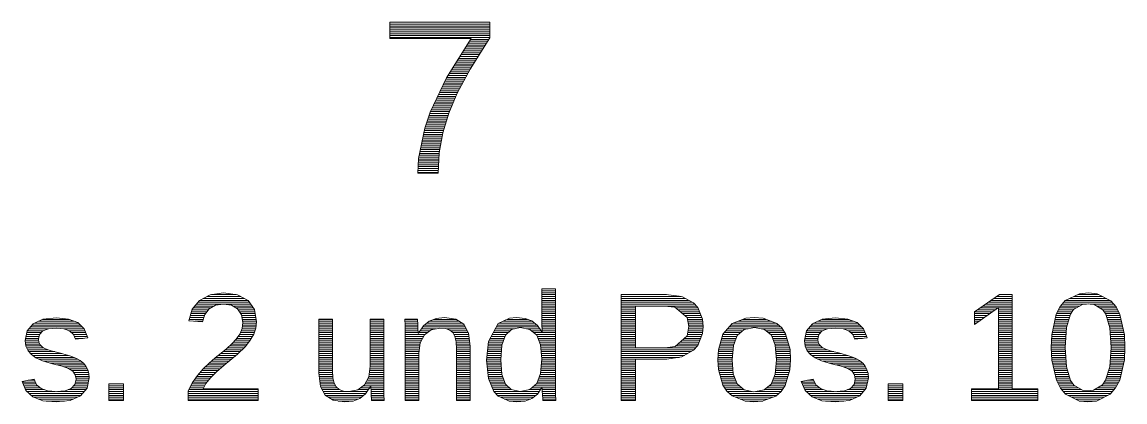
# Model space of a CAD drawing. Header units: millimetres. Extents: x 20 to 410, y 10 to 287.
# Drawn here: x 95.99 to 130.79, y 64.45 to 76.45 of the extents above; entities that cross this region are included whole.
import ezdxf

# ---------------------------------------------------------------- set-up
doc = ezdxf.new("R2010")
doc.units = ezdxf.units.MM
doc.layers.add('TEXT', color=7, linetype='Continuous', lineweight=13)

msp = doc.modelspace()

# ---------------------------------------------------------------- linework, layer by layer
at = {"layer": 'TEXT', "lineweight": 13}
for p, q in [((107.597, 76.443), (110.754, 76.443)), ((107.597, 76.383), (110.754, 76.383)), ((107.597, 76.323), (110.754, 76.323)), ((107.597, 76.263), (110.754, 76.263)), ((107.597, 76.203), (110.754, 76.203)), ((107.597, 76.143), (110.754, 76.143)), ((107.597, 76.083), (110.754, 76.083)), ((107.597, 76.023), (110.754, 76.023)), ((107.597, 75.963), (110.754, 75.963)), ((110.146, 75.903), (110.721, 75.903)), ((109.92, 75.543), (110.496, 75.543)), ((109.958, 75.603), (110.533, 75.603)), ((109.995, 75.663), (110.571, 75.663)), ((110.033, 75.723), (110.608, 75.723)), ((110.071, 75.783), (110.646, 75.783)), ((110.108, 75.843), (110.684, 75.843)), ((109.694, 75.183), (110.27, 75.183)), ((109.732, 75.243), (110.308, 75.243)), ((109.77, 75.303), (110.345, 75.303)), ((109.807, 75.363), (110.383, 75.363)), ((109.845, 75.423), (110.42, 75.423)), ((109.882, 75.483), (110.458, 75.483)), ((109.506, 74.883), (110.088, 74.883)), ((109.544, 74.943), (110.121, 74.943)), ((109.582, 75.003), (110.157, 75.003)), ((109.619, 75.063), (110.195, 75.063)), ((109.657, 75.123), (110.233, 75.123)), ((109.306, 74.523), (109.893, 74.523)), ((109.334, 74.583), (109.926, 74.583)), ((109.363, 74.643), (109.958, 74.643)), ((109.393, 74.703), (109.991, 74.703)), ((109.431, 74.763), (110.023, 74.763)), ((109.469, 74.823), (110.056, 74.823)), ((109.134, 74.163), (109.703, 74.163)), ((109.163, 74.223), (109.73, 74.223)), ((109.191, 74.283), (109.763, 74.283)), ((109.22, 74.343), (109.795, 74.343)), ((109.249, 74.403), (109.828, 74.403)), ((109.277, 74.463), (109.861, 74.463)), ((108.963, 73.803), (109.552, 73.803)), ((108.991, 73.863), (109.577, 73.863)), ((109.02, 73.923), (109.602, 73.923)), ((109.049, 73.983), (109.627, 73.983)), ((109.077, 74.043), (109.652, 74.043)), ((109.106, 74.103), (109.677, 74.103)), ((108.813, 73.443), (109.416, 73.443)), ((108.833, 73.503), (109.434, 73.503)), ((108.854, 73.563), (109.452, 73.563)), ((108.877, 73.623), (109.476, 73.623)), ((108.906, 73.683), (109.501, 73.683)), ((108.934, 73.743), (109.527, 73.743)), ((108.711, 73.143), (109.325, 73.143)), ((108.732, 73.203), (109.343, 73.203)), ((108.752, 73.263), (109.361, 73.263)), ((108.772, 73.323), (109.379, 73.323)), ((108.793, 73.383), (109.398, 73.383)), ((108.633, 72.783), (109.236, 72.783)), ((108.645, 72.843), (109.247, 72.843)), ((108.657, 72.903), (109.258, 72.903)), ((108.669, 72.963), (109.27, 72.963)), ((108.681, 73.023), (109.288, 73.023)), ((108.693, 73.083), (109.307, 73.083)), ((108.561, 72.423), (109.171, 72.423)), ((108.573, 72.483), (109.182, 72.483)), ((108.585, 72.543), (109.193, 72.543)), ((108.597, 72.603), (109.204, 72.603)), ((108.609, 72.663), (109.215, 72.663)), ((108.621, 72.723), (109.225, 72.723)), ((108.499, 72.063), (109.138, 72.063)), ((108.502, 72.123), (109.142, 72.123)), ((108.512, 72.183), (109.145, 72.183)), ((108.524, 72.243), (109.149, 72.243)), ((108.536, 72.303), (109.152, 72.303)), ((108.548, 72.363), (109.161, 72.363)), ((108.48, 71.703), (109.117, 71.703)), ((108.484, 71.763), (109.121, 71.763)), ((108.487, 71.823), (109.124, 71.823)), ((108.49, 71.883), (109.128, 71.883)), ((108.493, 71.943), (109.131, 71.943)), ((108.496, 72.003), (109.135, 72.003)), ((112.395, 68.021), (112.821, 68.021)), ((112.395, 67.961), (112.821, 67.961)), ((112.395, 67.901), (112.821, 67.901)), ((101.493, 67.541), (102.334, 67.541)), ((101.543, 67.601), (103.159, 67.601)), ((101.598, 67.661), (103.111, 67.661)), ((101.711, 67.721), (103, 67.721)), ((101.824, 67.781), (102.889, 67.781)), ((101.969, 67.841), (102.741, 67.841)), ((102.353, 67.541), (103.201, 67.541)), ((112.395, 67.841), (112.821, 67.841)), ((112.395, 67.781), (112.821, 67.781)), ((112.395, 67.721), (112.821, 67.721)), ((112.395, 67.661), (112.821, 67.661)), ((112.395, 67.601), (112.821, 67.601)), ((112.395, 67.541), (112.821, 67.541)), ((114.898, 67.841), (116.328, 67.841)), ((114.898, 67.781), (116.783, 67.781)), ((114.898, 67.721), (116.912, 67.721)), ((114.898, 67.661), (117.025, 67.661)), ((114.898, 67.601), (117.138, 67.601)), ((114.898, 67.541), (117.213, 67.541)), ((126.394, 67.541), (127.229, 67.541)), ((126.481, 67.601), (127.229, 67.601)), ((126.568, 67.661), (127.229, 67.661)), ((126.655, 67.721), (127.229, 67.721)), ((126.743, 67.781), (127.229, 67.781)), ((126.83, 67.841), (127.229, 67.841)), ((128.817, 67.541), (129.578, 67.541)), ((128.868, 67.601), (130.393, 67.601)), ((128.93, 67.661), (130.33, 67.661)), ((129.054, 67.721), (130.209, 67.721)), ((129.178, 67.781), (130.089, 67.781)), ((129.302, 67.841), (129.968, 67.841)), ((129.699, 67.541), (130.444, 67.541)), ((101.298, 67.181), (101.743, 67.181)), ((101.316, 67.241), (101.773, 67.241)), ((101.334, 67.301), (101.82, 67.301)), ((101.352, 67.361), (101.867, 67.361)), ((101.393, 67.421), (101.941, 67.421)), ((101.443, 67.481), (102.05, 67.481)), ((102.639, 67.481), (103.244, 67.481)), ((102.74, 67.421), (103.286, 67.421)), ((102.811, 67.361), (103.325, 67.361)), ((102.851, 67.301), (103.336, 67.301)), ((102.891, 67.241), (103.346, 67.241)), ((102.917, 67.181), (103.357, 67.181)), ((112.395, 67.481), (112.821, 67.481)), ((112.395, 67.421), (112.821, 67.421)), ((112.395, 67.361), (112.821, 67.361)), ((112.395, 67.301), (112.821, 67.301)), ((112.395, 67.241), (112.821, 67.241)), ((112.395, 67.181), (112.821, 67.181)), ((114.898, 67.481), (117.269, 67.481)), ((114.898, 67.421), (115.352, 67.421)), ((114.898, 67.361), (115.352, 67.361)), ((114.898, 67.301), (115.352, 67.301)), ((114.898, 67.241), (115.352, 67.241)), ((114.898, 67.181), (115.352, 67.181)), ((116.615, 67.421), (117.317, 67.421)), ((116.687, 67.361), (117.342, 67.361)), ((116.759, 67.301), (117.367, 67.301)), ((116.831, 67.241), (117.392, 67.241)), ((116.903, 67.181), (117.417, 67.181)), ((126.044, 67.241), (126.526, 67.241)), ((126.044, 67.181), (126.442, 67.181)), ((126.045, 67.301), (126.61, 67.301)), ((126.132, 67.361), (126.694, 67.361)), ((126.219, 67.421), (126.778, 67.421)), ((126.306, 67.481), (127.229, 67.481)), ((126.799, 67.421), (127.229, 67.421)), ((126.799, 67.361), (127.229, 67.361)), ((126.799, 67.301), (127.229, 67.301)), ((126.799, 67.241), (127.229, 67.241)), ((126.799, 67.181), (127.229, 67.181)), ((128.619, 67.181), (129.059, 67.181)), ((128.637, 67.241), (129.083, 67.241)), ((128.668, 67.301), (129.126, 67.301)), ((128.698, 67.361), (129.169, 67.361)), ((128.729, 67.421), (129.268, 67.421)), ((128.765, 67.481), (129.374, 67.481)), ((129.897, 67.481), (130.494, 67.481)), ((129.999, 67.421), (130.532, 67.421)), ((130.097, 67.361), (130.562, 67.361)), ((130.138, 67.301), (130.592, 67.301)), ((130.179, 67.241), (130.623, 67.241)), ((130.204, 67.181), (130.643, 67.181)), ((96.306, 66.881), (97.828, 66.881)), ((96.379, 66.941), (97.765, 66.941)), ((96.513, 67.001), (97.635, 67.001)), ((96.647, 67.061), (97.478, 67.061)), ((101.262, 67.061), (101.709, 67.061)), ((101.28, 67.121), (101.726, 67.121)), ((101.437, 67.001), (101.692, 67.001)), ((102.927, 67.121), (103.367, 67.121)), ((102.937, 67.061), (103.378, 67.061)), ((102.943, 66.881), (103.381, 66.881)), ((102.947, 67.001), (103.388, 67.001)), ((102.951, 66.941), (103.388, 66.941)), ((105.355, 67.061), (105.784, 67.061)), ((105.355, 67.001), (105.784, 67.001)), ((105.355, 66.941), (105.784, 66.941)), ((105.355, 66.881), (105.784, 66.881)), ((106.978, 67.061), (107.406, 67.061)), ((106.978, 67.001), (107.406, 67.001)), ((106.978, 66.941), (107.406, 66.941)), ((106.978, 66.881), (107.406, 66.881)), ((108.066, 67.061), (108.469, 67.061)), ((108.069, 67.001), (108.473, 67.001)), ((108.073, 66.941), (108.476, 66.941)), ((108.076, 66.881), (108.479, 66.881)), ((108.684, 66.881), (109.947, 66.881)), ((108.758, 66.941), (109.877, 66.941)), ((108.831, 67.001), (109.781, 67.001)), ((108.982, 67.061), (109.685, 67.061)), ((110.994, 66.881), (112.243, 66.881)), ((111.049, 66.941), (112.167, 66.941)), ((111.176, 67.001), (112.09, 67.001)), ((111.303, 67.061), (111.938, 67.061)), ((112.395, 67.121), (112.821, 67.121)), ((112.395, 67.061), (112.821, 67.061)), ((112.395, 67.001), (112.821, 67.001)), ((112.395, 66.941), (112.821, 66.941)), ((112.396, 66.881), (112.821, 66.881)), ((114.898, 67.121), (115.352, 67.121)), ((114.898, 67.061), (115.352, 67.061)), ((114.898, 67.001), (115.352, 67.001)), ((114.898, 66.941), (115.352, 66.941)), ((114.898, 66.881), (115.352, 66.881)), ((116.975, 67.121), (117.442, 67.121)), ((116.99, 67.061), (117.466, 67.061)), ((117.001, 67.001), (117.471, 67.001)), ((117.011, 66.941), (117.476, 66.941)), ((117.021, 66.881), (117.481, 66.881)), ((118.354, 66.881), (119.863, 66.881)), ((118.428, 66.941), (119.784, 66.941)), ((118.584, 67.001), (119.624, 67.001)), ((118.739, 67.061), (119.463, 67.061)), ((120.897, 66.881), (122.419, 66.881)), ((120.97, 66.941), (122.356, 66.941)), ((121.104, 67.001), (122.226, 67.001)), ((121.238, 67.061), (122.069, 67.061)), ((126.044, 67.121), (126.358, 67.121)), ((126.044, 67.061), (126.274, 67.061)), ((126.044, 67.001), (126.19, 67.001)), ((126.044, 66.941), (126.106, 66.941)), ((126.799, 67.121), (127.229, 67.121)), ((126.799, 67.061), (127.229, 67.061)), ((126.799, 67.001), (127.229, 67.001)), ((126.799, 66.941), (127.229, 66.941)), ((126.799, 66.881), (127.229, 66.881)), ((128.553, 66.881), (128.968, 66.881)), ((128.566, 66.941), (128.987, 66.941)), ((128.58, 67.001), (129.005, 67.001)), ((128.593, 67.061), (129.023, 67.061)), ((128.606, 67.121), (129.041, 67.121)), ((130.221, 67.121), (130.656, 67.121)), ((130.239, 67.061), (130.669, 67.061)), ((130.257, 67.001), (130.682, 67.001)), ((130.275, 66.941), (130.695, 66.941)), ((130.293, 66.881), (130.708, 66.881)), ((96.118, 66.521), (96.526, 66.521)), ((96.13, 66.581), (96.539, 66.581)), ((96.142, 66.641), (96.591, 66.641)), ((96.156, 66.701), (96.654, 66.701)), ((96.206, 66.761), (96.814, 66.761)), ((96.256, 66.821), (97.891, 66.821)), ((97.31, 66.761), (97.952, 66.761)), ((97.469, 66.701), (97.976, 66.701)), ((97.548, 66.641), (98, 66.641)), ((97.614, 66.581), (98.023, 66.581)), ((97.64, 66.521), (98.047, 66.521)), ((102.807, 66.521), (103.263, 66.521)), ((102.848, 66.581), (103.297, 66.581)), ((102.877, 66.641), (103.32, 66.641)), ((102.902, 66.701), (103.341, 66.701)), ((102.926, 66.761), (103.362, 66.761)), ((102.936, 66.821), (103.374, 66.821)), ((105.355, 66.821), (105.784, 66.821)), ((105.355, 66.761), (105.784, 66.761)), ((105.355, 66.701), (105.784, 66.701)), ((105.355, 66.641), (105.784, 66.641)), ((105.355, 66.581), (105.784, 66.581)), ((105.355, 66.521), (105.784, 66.521)), ((106.978, 66.821), (107.406, 66.821)), ((106.978, 66.761), (107.406, 66.761)), ((106.978, 66.701), (107.406, 66.701)), ((106.978, 66.641), (107.406, 66.641)), ((106.978, 66.581), (107.406, 66.581)), ((106.978, 66.521), (107.406, 66.521)), ((108.077, 66.821), (108.482, 66.821)), ((108.077, 66.761), (108.484, 66.761)), ((108.078, 66.701), (108.485, 66.701)), ((108.078, 66.641), (108.487, 66.641)), ((108.079, 66.581), (108.694, 66.581)), ((108.08, 66.521), (108.656, 66.521)), ((108.504, 66.641), (108.773, 66.641)), ((108.546, 66.701), (108.853, 66.701)), ((108.587, 66.761), (109.045, 66.761)), ((108.629, 66.821), (109.979, 66.821)), ((109.382, 66.761), (110.011, 66.761)), ((109.518, 66.701), (110.042, 66.701)), ((109.587, 66.641), (110.074, 66.641)), ((109.619, 66.581), (110.087, 66.581)), ((109.65, 66.521), (110.094, 66.521)), ((110.797, 66.521), (111.228, 66.521)), ((110.83, 66.581), (111.263, 66.581)), ((110.863, 66.641), (111.326, 66.641)), ((110.896, 66.701), (111.389, 66.701)), ((110.928, 66.761), (111.529, 66.761)), ((110.961, 66.821), (112.29, 66.821)), ((111.91, 66.761), (112.332, 66.761)), ((112.065, 66.701), (112.373, 66.701)), ((112.136, 66.641), (112.821, 66.641)), ((112.208, 66.581), (112.821, 66.581)), ((112.247, 66.521), (112.821, 66.521)), ((112.397, 66.821), (112.821, 66.821)), ((112.398, 66.761), (112.821, 66.761)), ((112.399, 66.701), (112.821, 66.701)), ((114.898, 66.821), (115.352, 66.821)), ((114.898, 66.761), (115.352, 66.761)), ((114.898, 66.701), (115.352, 66.701)), ((114.898, 66.641), (115.352, 66.641)), ((114.898, 66.581), (115.352, 66.581)), ((114.898, 66.521), (115.352, 66.521)), ((116.961, 66.521), (117.428, 66.521)), ((116.989, 66.581), (117.453, 66.581)), ((116.998, 66.641), (117.468, 66.641)), ((117.008, 66.701), (117.473, 66.701)), ((117.018, 66.761), (117.478, 66.761)), ((117.027, 66.821), (117.484, 66.821)), ((118.086, 66.521), (118.548, 66.521)), ((118.104, 66.581), (118.594, 66.581)), ((118.147, 66.641), (118.666, 66.641)), ((118.199, 66.701), (118.737, 66.701)), ((118.25, 66.761), (118.902, 66.761)), ((118.302, 66.821), (119.93, 66.821)), ((119.309, 66.761), (119.983, 66.761)), ((119.468, 66.701), (120.023, 66.701)), ((119.538, 66.641), (120.063, 66.641)), ((119.609, 66.581), (120.092, 66.581)), ((119.649, 66.521), (120.109, 66.521)), ((120.709, 66.521), (121.117, 66.521)), ((120.721, 66.581), (121.131, 66.581)), ((120.734, 66.641), (121.182, 66.641)), ((120.747, 66.701), (121.245, 66.701)), ((120.797, 66.761), (121.405, 66.761)), ((120.847, 66.821), (122.482, 66.821)), ((121.901, 66.761), (122.544, 66.761)), ((122.06, 66.701), (122.567, 66.701)), ((122.139, 66.641), (122.591, 66.641)), ((122.205, 66.581), (122.614, 66.581)), ((122.231, 66.521), (122.638, 66.521)), ((126.799, 66.821), (127.229, 66.821)), ((126.799, 66.761), (127.229, 66.761)), ((126.799, 66.701), (127.229, 66.701)), ((126.799, 66.641), (127.229, 66.641)), ((126.799, 66.581), (127.229, 66.581)), ((126.799, 66.521), (127.229, 66.521)), ((128.485, 66.521), (128.926, 66.521)), ((128.488, 66.581), (128.93, 66.581)), ((128.501, 66.641), (128.934, 66.641)), ((128.514, 66.701), (128.938, 66.701)), ((128.527, 66.761), (128.942, 66.761)), ((128.54, 66.821), (128.95, 66.821)), ((130.31, 66.821), (130.721, 66.821)), ((130.32, 66.761), (130.734, 66.761)), ((130.324, 66.701), (130.748, 66.701)), ((130.328, 66.641), (130.761, 66.641)), ((130.332, 66.581), (130.774, 66.581)), ((130.336, 66.521), (130.778, 66.521)), ((96.094, 66.401), (96.511, 66.401)), ((96.098, 66.341), (96.519, 66.341)), ((96.105, 66.281), (96.548, 66.281)), ((96.106, 66.461), (96.513, 66.461)), ((96.113, 66.221), (96.596, 66.221)), ((96.138, 66.161), (96.678, 66.161)), ((97.666, 66.461), (97.916, 66.461)), ((102.473, 66.161), (102.991, 66.161)), ((102.539, 66.221), (103.05, 66.221)), ((102.605, 66.281), (103.098, 66.281)), ((102.661, 66.341), (103.146, 66.341)), ((102.716, 66.401), (103.194, 66.401)), ((102.766, 66.461), (103.228, 66.461)), ((105.355, 66.461), (105.784, 66.461)), ((105.355, 66.401), (105.784, 66.401)), ((105.355, 66.341), (105.784, 66.341)), ((105.355, 66.281), (105.784, 66.281)), ((105.355, 66.221), (105.784, 66.221)), ((105.355, 66.161), (105.784, 66.161)), ((106.978, 66.461), (107.406, 66.461)), ((106.978, 66.401), (107.406, 66.401)), ((106.978, 66.341), (107.406, 66.341)), ((106.978, 66.281), (107.406, 66.281)), ((106.978, 66.221), (107.406, 66.221)), ((106.978, 66.161), (107.406, 66.161)), ((108.08, 66.461), (108.624, 66.461)), ((108.08, 66.401), (108.593, 66.401)), ((108.08, 66.341), (108.561, 66.341)), ((108.08, 66.281), (108.545, 66.281)), ((108.08, 66.221), (108.537, 66.221)), ((108.08, 66.161), (108.53, 66.161)), ((109.664, 66.461), (110.101, 66.461)), ((109.677, 66.401), (110.108, 66.401)), ((109.689, 66.341), (110.115, 66.341)), ((109.692, 66.281), (110.122, 66.281)), ((109.695, 66.221), (110.129, 66.221)), ((109.699, 66.161), (110.13, 66.161)), ((110.689, 66.161), (111.127, 66.161)), ((110.695, 66.221), (111.132, 66.221)), ((110.701, 66.281), (111.145, 66.281)), ((110.707, 66.341), (111.166, 66.341)), ((110.732, 66.401), (111.187, 66.401)), ((110.764, 66.461), (111.207, 66.461)), ((112.271, 66.461), (112.821, 66.461)), ((112.295, 66.401), (112.821, 66.401)), ((112.32, 66.341), (112.821, 66.341)), ((112.344, 66.281), (112.821, 66.281)), ((112.357, 66.221), (112.821, 66.221)), ((112.362, 66.161), (112.821, 66.161)), ((114.898, 66.461), (115.352, 66.461)), ((114.898, 66.401), (115.352, 66.401)), ((114.898, 66.341), (115.352, 66.341)), ((114.898, 66.281), (115.352, 66.281)), ((114.898, 66.221), (115.352, 66.221)), ((114.898, 66.161), (117.245, 66.161)), ((116.622, 66.221), (117.298, 66.221)), ((116.69, 66.281), (117.33, 66.281)), ((116.758, 66.341), (117.354, 66.341)), ((116.825, 66.401), (117.379, 66.401)), ((116.893, 66.461), (117.404, 66.461)), ((117.982, 66.161), (118.429, 66.161)), ((118, 66.221), (118.434, 66.221)), ((118.017, 66.281), (118.453, 66.281)), ((118.034, 66.341), (118.477, 66.341)), ((118.052, 66.401), (118.501, 66.401)), ((118.069, 66.461), (118.524, 66.461)), ((119.672, 66.461), (120.126, 66.461)), ((119.694, 66.401), (120.142, 66.401)), ((119.717, 66.341), (120.159, 66.341)), ((119.74, 66.281), (120.175, 66.281)), ((119.755, 66.221), (120.192, 66.221)), ((119.76, 66.161), (120.209, 66.161)), ((120.685, 66.401), (121.102, 66.401)), ((120.689, 66.341), (121.11, 66.341)), ((120.696, 66.281), (121.139, 66.281)), ((120.697, 66.461), (121.104, 66.461)), ((120.704, 66.221), (121.187, 66.221)), ((120.729, 66.161), (121.269, 66.161)), ((122.258, 66.461), (122.507, 66.461)), ((126.799, 66.461), (127.229, 66.461)), ((126.799, 66.401), (127.229, 66.401)), ((126.799, 66.341), (127.229, 66.341)), ((126.799, 66.281), (127.229, 66.281)), ((126.799, 66.221), (127.229, 66.221)), ((126.799, 66.161), (127.229, 66.161)), ((128.47, 66.161), (128.903, 66.161)), ((128.472, 66.221), (128.905, 66.221)), ((128.474, 66.281), (128.909, 66.281)), ((128.477, 66.341), (128.913, 66.341)), ((128.48, 66.401), (128.917, 66.401)), ((128.482, 66.461), (128.921, 66.461)), ((130.34, 66.461), (130.78, 66.461)), ((130.344, 66.401), (130.783, 66.401)), ((130.348, 66.341), (130.786, 66.341)), ((130.352, 66.281), (130.788, 66.281)), ((130.356, 66.221), (130.791, 66.221)), ((130.359, 66.161), (130.793, 66.161)), ((96.165, 66.101), (96.818, 66.101)), ((96.203, 66.041), (97.019, 66.041)), ((96.255, 65.981), (97.244, 65.981)), ((96.32, 65.921), (97.457, 65.921)), ((96.402, 65.861), (97.623, 65.861)), ((96.525, 65.801), (97.751, 65.801)), ((102.037, 65.801), (102.593, 65.801)), ((102.107, 65.861), (102.664, 65.861)), ((102.181, 65.921), (102.735, 65.921)), ((102.255, 65.981), (102.803, 65.981)), ((102.329, 66.041), (102.866, 66.041)), ((102.402, 66.101), (102.929, 66.101)), ((105.355, 66.101), (105.784, 66.101)), ((105.355, 66.041), (105.784, 66.041)), ((105.355, 65.981), (105.784, 65.981)), ((105.355, 65.921), (105.784, 65.921)), ((105.355, 65.861), (105.784, 65.861)), ((105.355, 65.801), (105.784, 65.801)), ((106.978, 66.101), (107.406, 66.101)), ((106.978, 66.041), (107.406, 66.041)), ((106.978, 65.981), (107.406, 65.981)), ((106.978, 65.921), (107.406, 65.921)), ((106.978, 65.861), (107.406, 65.861)), ((106.978, 65.801), (107.406, 65.801)), ((108.08, 66.101), (108.522, 66.101)), ((108.08, 66.041), (108.514, 66.041)), ((108.08, 65.981), (108.506, 65.981)), ((108.08, 65.921), (108.506, 65.921)), ((108.08, 65.861), (108.506, 65.861)), ((108.08, 65.801), (108.506, 65.801)), ((109.7, 66.101), (110.13, 66.101)), ((109.7, 66.041), (110.13, 66.041)), ((109.7, 65.981), (110.13, 65.981)), ((109.7, 65.921), (110.13, 65.921)), ((109.7, 65.861), (110.13, 65.861)), ((109.7, 65.801), (110.13, 65.801)), ((110.653, 65.801), (111.099, 65.801)), ((110.659, 65.861), (111.104, 65.861)), ((110.665, 65.921), (111.109, 65.921)), ((110.671, 65.981), (111.113, 65.981)), ((110.677, 66.041), (111.118, 66.041)), ((110.683, 66.101), (111.122, 66.101)), ((112.368, 66.101), (112.821, 66.101)), ((112.374, 66.041), (112.821, 66.041)), ((112.379, 65.981), (112.821, 65.981)), ((112.385, 65.921), (112.821, 65.921)), ((112.39, 65.861), (112.821, 65.861)), ((112.393, 65.801), (112.821, 65.801)), ((114.898, 66.101), (117.192, 66.101)), ((114.898, 66.041), (117.103, 66.041)), ((114.898, 65.981), (116.998, 65.981)), ((114.898, 65.921), (116.894, 65.921)), ((114.898, 65.861), (116.729, 65.861)), ((114.898, 65.801), (115.352, 65.801)), ((117.947, 65.801), (118.396, 65.801)), ((117.95, 65.861), (118.401, 65.861)), ((117.954, 65.921), (118.407, 65.921)), ((117.957, 65.981), (118.412, 65.981)), ((117.961, 66.041), (118.418, 66.041)), ((117.965, 66.101), (118.423, 66.101)), ((119.766, 66.101), (120.224, 66.101)), ((119.771, 66.041), (120.228, 66.041)), ((119.776, 65.981), (120.231, 65.981)), ((119.781, 65.921), (120.234, 65.921)), ((119.786, 65.861), (120.237, 65.861)), ((119.791, 65.801), (120.241, 65.801)), ((120.756, 66.101), (121.409, 66.101)), ((120.794, 66.041), (121.611, 66.041)), ((120.846, 65.981), (121.836, 65.981)), ((120.912, 65.921), (122.048, 65.921)), ((120.993, 65.861), (122.214, 65.861)), ((121.116, 65.801), (122.342, 65.801)), ((126.799, 66.101), (127.229, 66.101)), ((126.799, 66.041), (127.229, 66.041)), ((126.799, 65.981), (127.229, 65.981)), ((126.799, 65.921), (127.229, 65.921)), ((126.799, 65.861), (127.229, 65.861)), ((126.799, 65.801), (127.229, 65.801)), ((128.473, 66.101), (128.907, 66.101)), ((128.476, 66.041), (128.911, 66.041)), ((128.478, 65.981), (128.915, 65.981)), ((128.481, 65.921), (128.92, 65.921)), ((128.484, 65.861), (128.924, 65.861)), ((128.487, 65.801), (128.928, 65.801)), ((130.332, 65.801), (130.776, 65.801)), ((130.337, 65.861), (130.779, 65.861)), ((130.341, 65.921), (130.781, 65.921)), ((130.346, 65.981), (130.784, 65.981)), ((130.35, 66.041), (130.787, 66.041)), ((130.354, 66.101), (130.79, 66.101)), ((96.675, 65.741), (97.847, 65.741)), ((96.877, 65.681), (97.92, 65.681)), ((97.095, 65.621), (97.971, 65.621)), ((97.306, 65.561), (98.014, 65.561)), ((97.467, 65.501), (98.045, 65.501)), ((97.561, 65.441), (98.07, 65.441)), ((101.658, 65.441), (102.171, 65.441)), ((101.712, 65.501), (102.24, 65.501)), ((101.774, 65.561), (102.309, 65.561)), ((101.836, 65.621), (102.379, 65.621)), ((101.899, 65.681), (102.45, 65.681)), ((101.968, 65.741), (102.521, 65.741)), ((105.355, 65.741), (105.784, 65.741)), ((105.355, 65.681), (105.784, 65.681)), ((105.355, 65.621), (105.784, 65.621)), ((105.355, 65.561), (105.784, 65.561)), ((105.355, 65.501), (105.784, 65.501)), ((105.355, 65.441), (105.784, 65.441)), ((106.96, 65.441), (107.406, 65.441)), ((106.968, 65.501), (107.406, 65.501)), ((106.976, 65.561), (107.406, 65.561)), ((106.978, 65.741), (107.406, 65.741)), ((106.978, 65.681), (107.406, 65.681)), ((106.978, 65.621), (107.406, 65.621)), ((108.08, 65.741), (108.506, 65.741)), ((108.08, 65.681), (108.506, 65.681)), ((108.08, 65.621), (108.506, 65.621)), ((108.08, 65.561), (108.506, 65.561)), ((108.08, 65.501), (108.506, 65.501)), ((108.08, 65.441), (108.506, 65.441)), ((109.7, 65.741), (110.13, 65.741)), ((109.7, 65.681), (110.13, 65.681)), ((109.7, 65.621), (110.13, 65.621)), ((109.7, 65.561), (110.13, 65.561)), ((109.7, 65.501), (110.13, 65.501)), ((109.7, 65.441), (110.13, 65.441)), ((110.653, 65.741), (111.102, 65.741)), ((110.659, 65.681), (111.106, 65.681)), ((110.665, 65.621), (111.111, 65.621)), ((110.671, 65.561), (111.115, 65.561)), ((110.677, 65.501), (111.12, 65.501)), ((110.682, 65.441), (111.125, 65.441)), ((112.361, 65.441), (112.821, 65.441)), ((112.367, 65.501), (112.821, 65.501)), ((112.372, 65.561), (112.821, 65.561)), ((112.377, 65.621), (112.821, 65.621)), ((112.383, 65.681), (112.821, 65.681)), ((112.388, 65.741), (112.821, 65.741)), ((114.898, 65.741), (115.352, 65.741)), ((114.898, 65.681), (115.352, 65.681)), ((114.898, 65.621), (115.352, 65.621)), ((114.898, 65.561), (115.352, 65.561)), ((114.898, 65.501), (115.352, 65.501)), ((114.898, 65.441), (115.352, 65.441)), ((117.949, 65.741), (118.398, 65.741)), ((117.952, 65.681), (118.404, 65.681)), ((117.956, 65.621), (118.41, 65.621)), ((117.959, 65.561), (118.415, 65.561)), ((117.963, 65.501), (118.421, 65.501)), ((117.976, 65.441), (118.426, 65.441)), ((119.761, 65.441), (120.214, 65.441)), ((119.767, 65.501), (120.225, 65.501)), ((119.772, 65.561), (120.228, 65.561)), ((119.778, 65.621), (120.232, 65.621)), ((119.783, 65.681), (120.235, 65.681)), ((119.788, 65.741), (120.239, 65.741)), ((121.267, 65.741), (122.438, 65.741)), ((121.468, 65.681), (122.511, 65.681)), ((121.687, 65.621), (122.562, 65.621)), ((121.897, 65.561), (122.605, 65.561)), ((122.058, 65.501), (122.637, 65.501)), ((122.152, 65.441), (122.661, 65.441)), ((126.799, 65.741), (127.229, 65.741)), ((126.799, 65.681), (127.229, 65.681)), ((126.799, 65.621), (127.229, 65.621)), ((126.799, 65.561), (127.229, 65.561)), ((126.799, 65.501), (127.229, 65.501)), ((126.799, 65.441), (127.229, 65.441)), ((128.496, 65.741), (128.932, 65.741)), ((128.509, 65.681), (128.937, 65.681)), ((128.523, 65.621), (128.941, 65.621)), ((128.537, 65.561), (128.945, 65.561)), ((128.55, 65.501), (128.962, 65.501)), ((128.564, 65.441), (128.981, 65.441)), ((130.277, 65.441), (130.697, 65.441)), ((130.296, 65.501), (130.711, 65.501)), ((130.314, 65.561), (130.724, 65.561)), ((130.319, 65.621), (130.738, 65.621)), ((130.324, 65.681), (130.752, 65.681)), ((130.328, 65.741), (130.766, 65.741)), ((96.185, 65.141), (96.383, 65.141)), ((97.619, 65.381), (98.087, 65.381)), ((97.662, 65.321), (98.099, 65.321)), ((97.677, 65.261), (98.105, 65.261)), ((97.686, 65.141), (98.094, 65.141)), ((97.689, 65.201), (98.107, 65.201)), ((101.419, 65.141), (101.879, 65.141)), ((101.462, 65.201), (101.926, 65.201)), ((101.504, 65.261), (101.984, 65.261)), ((101.552, 65.321), (102.044, 65.321)), ((101.605, 65.381), (102.104, 65.381)), ((105.355, 65.381), (105.788, 65.381)), ((105.359, 65.321), (105.791, 65.321)), ((105.366, 65.261), (105.794, 65.261)), ((105.373, 65.201), (105.8, 65.201)), ((105.38, 65.141), (105.813, 65.141)), ((106.878, 65.141), (107.406, 65.141)), ((106.91, 65.201), (107.406, 65.201)), ((106.936, 65.261), (107.406, 65.261)), ((106.944, 65.321), (107.406, 65.321)), ((106.952, 65.381), (107.406, 65.381)), ((108.08, 65.381), (108.506, 65.381)), ((108.08, 65.321), (108.506, 65.321)), ((108.08, 65.261), (108.506, 65.261)), ((108.08, 65.201), (108.506, 65.201)), ((108.08, 65.141), (108.506, 65.141)), ((109.7, 65.381), (110.13, 65.381)), ((109.7, 65.321), (110.13, 65.321)), ((109.7, 65.261), (110.13, 65.261)), ((109.7, 65.201), (110.13, 65.201)), ((109.7, 65.141), (110.13, 65.141)), ((110.688, 65.381), (111.129, 65.381)), ((110.694, 65.321), (111.135, 65.321)), ((110.7, 65.261), (111.155, 65.261)), ((110.706, 65.201), (111.176, 65.201)), ((110.728, 65.141), (111.197, 65.141)), ((112.272, 65.141), (112.821, 65.141)), ((112.295, 65.201), (112.821, 65.201)), ((112.318, 65.261), (112.821, 65.261)), ((112.341, 65.321), (112.821, 65.321)), ((112.356, 65.381), (112.821, 65.381)), ((114.898, 65.381), (115.352, 65.381)), ((114.898, 65.321), (115.352, 65.321)), ((114.898, 65.261), (115.352, 65.261)), ((114.898, 65.201), (115.352, 65.201)), ((114.898, 65.141), (115.352, 65.141)), ((117.993, 65.381), (118.432, 65.381)), ((118.011, 65.321), (118.443, 65.321)), ((118.028, 65.261), (118.467, 65.261)), ((118.045, 65.201), (118.49, 65.201)), ((118.063, 65.141), (118.513, 65.141)), ((119.677, 65.141), (120.126, 65.141)), ((119.701, 65.201), (120.143, 65.201)), ((119.724, 65.261), (120.161, 65.261)), ((119.747, 65.321), (120.179, 65.321)), ((119.756, 65.381), (120.196, 65.381)), ((120.776, 65.141), (120.974, 65.141)), ((122.21, 65.381), (122.679, 65.381)), ((122.254, 65.321), (122.691, 65.321)), ((122.269, 65.261), (122.696, 65.261)), ((122.277, 65.141), (122.686, 65.141)), ((122.28, 65.201), (122.698, 65.201)), ((126.799, 65.381), (127.229, 65.381)), ((126.799, 65.321), (127.229, 65.321)), ((126.799, 65.261), (127.229, 65.261)), ((126.799, 65.201), (127.229, 65.201)), ((126.799, 65.141), (127.229, 65.141)), ((128.577, 65.381), (128.999, 65.381)), ((128.591, 65.321), (129.018, 65.321)), ((128.604, 65.261), (129.036, 65.261)), ((128.618, 65.201), (129.054, 65.201)), ((128.631, 65.141), (129.073, 65.141)), ((130.184, 65.141), (130.627, 65.141)), ((130.203, 65.201), (130.641, 65.201)), ((130.221, 65.261), (130.655, 65.261)), ((130.24, 65.321), (130.669, 65.321)), ((130.258, 65.381), (130.683, 65.381)), ((95.998, 65.081), (96.411, 65.081)), ((96.024, 65.021), (96.439, 65.021)), ((96.049, 64.961), (96.492, 64.961)), ((96.075, 64.901), (96.561, 64.901)), ((96.1, 64.841), (96.684, 64.841)), ((96.146, 64.781), (97.029, 64.781)), ((97.105, 64.781), (97.949, 64.781)), ((97.448, 64.841), (98, 64.841)), ((97.564, 64.901), (98.043, 64.901)), ((97.619, 64.961), (98.056, 64.961)), ((97.66, 65.021), (98.069, 65.021)), ((97.673, 65.081), (98.082, 65.081)), ((98.728, 64.961), (99.191, 64.961)), ((98.728, 64.901), (99.191, 64.901)), ((98.728, 64.841), (99.191, 64.841)), ((98.728, 64.781), (99.191, 64.781)), ((101.23, 64.781), (103.445, 64.781)), ((101.25, 64.841), (103.445, 64.841)), ((101.281, 64.901), (101.721, 64.901)), ((101.312, 64.961), (101.754, 64.961)), ((101.343, 65.021), (101.787, 65.021)), ((101.377, 65.081), (101.832, 65.081)), ((105.387, 65.081), (105.826, 65.081)), ((105.394, 65.021), (105.847, 65.021)), ((105.402, 64.961), (105.88, 64.961)), ((105.425, 64.901), (105.927, 64.901)), ((105.456, 64.841), (106.001, 64.841)), ((105.488, 64.781), (106.88, 64.781)), ((106.597, 64.841), (106.922, 64.841)), ((106.677, 64.901), (106.964, 64.901)), ((106.757, 64.961), (107.407, 64.961)), ((106.814, 65.021), (107.406, 65.021)), ((106.846, 65.081), (107.406, 65.081)), ((106.998, 64.901), (107.407, 64.901)), ((107, 64.841), (107.408, 64.841)), ((107.002, 64.781), (107.408, 64.781)), ((108.08, 65.081), (108.506, 65.081)), ((108.08, 65.021), (108.506, 65.021)), ((108.08, 64.961), (108.506, 64.961)), ((108.08, 64.901), (108.506, 64.901)), ((108.08, 64.841), (108.506, 64.841)), ((108.08, 64.781), (108.506, 64.781)), ((109.7, 65.081), (110.13, 65.081)), ((109.7, 65.021), (110.13, 65.021)), ((109.7, 64.961), (110.13, 64.961)), ((109.7, 64.901), (110.13, 64.901)), ((109.7, 64.841), (110.13, 64.841)), ((109.7, 64.781), (110.13, 64.781)), ((110.753, 65.081), (111.217, 65.081)), ((110.778, 65.021), (111.238, 65.021)), ((110.803, 64.961), (111.298, 64.961)), ((110.828, 64.901), (111.362, 64.901)), ((110.853, 64.841), (111.427, 64.841)), ((110.878, 64.781), (112.308, 64.781)), ((111.996, 64.841), (112.348, 64.841)), ((112.08, 64.901), (112.387, 64.901)), ((112.148, 64.961), (112.822, 64.961)), ((112.216, 65.021), (112.822, 65.021)), ((112.249, 65.081), (112.821, 65.081)), ((112.404, 64.901), (112.823, 64.901)), ((112.405, 64.841), (112.823, 64.841)), ((112.407, 64.781), (112.824, 64.781)), ((114.898, 65.081), (115.352, 65.081)), ((114.898, 65.021), (115.352, 65.021)), ((114.898, 64.961), (115.352, 64.961)), ((114.898, 64.901), (115.352, 64.901)), ((114.898, 64.841), (115.352, 64.841)), ((114.898, 64.781), (115.352, 64.781)), ((118.08, 65.081), (118.537, 65.081)), ((118.097, 65.021), (118.561, 65.021)), ((118.124, 64.961), (118.628, 64.961)), ((118.164, 64.901), (118.695, 64.901)), ((118.203, 64.841), (118.761, 64.841)), ((118.248, 64.781), (119.014, 64.781)), ((119.148, 64.781), (119.944, 64.781)), ((119.422, 64.841), (119.986, 64.841)), ((119.493, 64.901), (120.028, 64.901)), ((119.564, 64.961), (120.069, 64.961)), ((119.63, 65.021), (120.09, 65.021)), ((119.654, 65.081), (120.108, 65.081)), ((120.589, 65.081), (121.002, 65.081)), ((120.615, 65.021), (121.03, 65.021)), ((120.641, 64.961), (121.083, 64.961)), ((120.666, 64.901), (121.152, 64.901)), ((120.692, 64.841), (121.275, 64.841)), ((120.737, 64.781), (121.62, 64.781)), ((121.696, 64.781), (122.54, 64.781)), ((122.039, 64.841), (122.592, 64.841)), ((122.155, 64.901), (122.634, 64.901)), ((122.21, 64.961), (122.647, 64.961)), ((122.251, 65.021), (122.66, 65.021)), ((122.264, 65.081), (122.673, 65.081)), ((123.319, 64.961), (123.783, 64.961)), ((123.319, 64.901), (123.783, 64.901)), ((123.319, 64.841), (123.783, 64.841)), ((123.319, 64.781), (123.783, 64.781)), ((125.947, 64.841), (128.043, 64.841)), ((125.947, 64.781), (128.043, 64.781)), ((126.799, 65.081), (127.229, 65.081)), ((126.799, 65.021), (127.229, 65.021)), ((126.799, 64.961), (127.229, 64.961)), ((126.799, 64.901), (127.229, 64.901)), ((128.661, 65.081), (129.11, 65.081)), ((128.692, 65.021), (129.152, 65.021)), ((128.723, 64.961), (129.219, 64.961)), ((128.754, 64.901), (129.32, 64.901)), ((128.801, 64.841), (129.421, 64.841)), ((128.852, 64.781), (130.402, 64.781)), ((129.837, 64.841), (130.453, 64.841)), ((129.936, 64.901), (130.502, 64.901)), ((130.034, 64.961), (130.533, 64.961)), ((130.104, 65.021), (130.565, 65.021)), ((130.145, 65.081), (130.596, 65.081)), ((96.209, 64.721), (97.897, 64.721)), ((96.273, 64.661), (97.846, 64.661)), ((96.351, 64.601), (97.729, 64.601)), ((96.51, 64.541), (97.595, 64.541)), ((96.753, 64.481), (97.327, 64.481)), ((98.728, 64.721), (99.191, 64.721)), ((98.728, 64.661), (99.191, 64.661)), ((98.728, 64.601), (99.191, 64.601)), ((98.728, 64.541), (99.191, 64.541)), ((101.23, 64.721), (103.445, 64.721)), ((101.23, 64.661), (103.445, 64.661)), ((101.23, 64.601), (103.445, 64.601)), ((101.23, 64.541), (103.445, 64.541)), ((105.519, 64.721), (106.838, 64.721)), ((105.552, 64.661), (106.77, 64.661)), ((105.648, 64.601), (106.697, 64.601)), ((105.744, 64.541), (106.594, 64.541)), ((105.966, 64.481), (106.437, 64.481)), ((107.004, 64.721), (107.409, 64.721)), ((107.007, 64.661), (107.411, 64.661)), ((107.01, 64.601), (107.414, 64.601)), ((107.013, 64.541), (107.417, 64.541)), ((108.08, 64.721), (108.506, 64.721)), ((108.08, 64.661), (108.506, 64.661)), ((108.08, 64.601), (108.506, 64.601)), ((108.08, 64.541), (108.506, 64.541)), ((109.7, 64.721), (110.13, 64.721)), ((109.7, 64.661), (110.13, 64.661)), ((109.7, 64.601), (110.13, 64.601)), ((109.7, 64.541), (110.13, 64.541)), ((110.932, 64.721), (112.269, 64.721)), ((110.986, 64.661), (112.206, 64.661)), ((111.086, 64.601), (112.132, 64.601)), ((111.217, 64.541), (112.031, 64.541)), ((111.348, 64.481), (111.867, 64.481)), ((112.41, 64.721), (112.825, 64.721)), ((112.413, 64.661), (112.827, 64.661)), ((112.417, 64.601), (112.83, 64.601)), ((112.423, 64.541), (112.834, 64.541)), ((114.898, 64.721), (115.352, 64.721)), ((114.898, 64.661), (115.352, 64.661)), ((114.898, 64.601), (115.352, 64.601)), ((114.898, 64.541), (115.352, 64.541)), ((118.313, 64.721), (119.875, 64.721)), ((118.377, 64.661), (119.807, 64.661)), ((118.503, 64.601), (119.685, 64.601)), ((118.651, 64.541), (119.528, 64.541)), ((118.8, 64.481), (119.371, 64.481)), ((120.8, 64.721), (122.488, 64.721)), ((120.864, 64.661), (122.437, 64.661)), ((120.942, 64.601), (122.32, 64.601)), ((121.101, 64.541), (122.186, 64.541)), ((121.344, 64.481), (121.918, 64.481)), ((123.319, 64.721), (123.783, 64.721)), ((123.319, 64.661), (123.783, 64.661)), ((123.319, 64.601), (123.783, 64.601)), ((123.319, 64.541), (123.783, 64.541)), ((125.947, 64.721), (128.043, 64.721)), ((125.947, 64.661), (128.043, 64.661)), ((125.947, 64.601), (128.043, 64.601)), ((125.947, 64.541), (128.043, 64.541)), ((128.903, 64.721), (130.35, 64.721)), ((128.997, 64.661), (130.255, 64.661)), ((129.115, 64.601), (130.137, 64.601)), ((129.233, 64.541), (130.018, 64.541)), ((129.352, 64.481), (129.9, 64.481))]:
    msp.add_line(p, q, dxfattribs=at)
for points in [[(110.754, 75.956), (110.129, 74.958), (109.719, 74.202), (109.455, 73.573), (109.267, 72.951), (109.153, 72.323), (109.116, 71.673), (108.479, 71.673), (108.503, 72.137), (108.697, 73.1), (108.866, 73.6), (109.385, 74.689), (110.164, 75.932), (107.597, 75.932), (107.597, 76.45), (110.754, 76.45), (110.754, 75.956)], [(102.614, 66.289), (102.751, 66.44), (102.859, 66.598), (102.93, 66.77), (102.953, 66.964), (102.913, 67.208), (102.792, 67.391), (102.599, 67.505), (102.343, 67.543), (102.094, 67.506), (101.893, 67.395), (101.753, 67.217), (101.686, 66.978), (101.249, 67.019), (101.358, 67.379), (101.589, 67.657), (101.924, 67.835), (102.343, 67.894), (102.79, 67.835), (103.12, 67.656), (103.324, 67.367), (103.392, 66.978), (103.37, 66.784), (103.303, 66.591), (103.192, 66.399), (103.038, 66.207), (102.783, 65.962), (102.367, 65.611), (102.122, 65.399), (101.932, 65.209), (101.793, 65.033), (101.7, 64.863), (103.445, 64.863), (103.445, 64.5), (101.23, 64.5), (101.23, 64.802), (101.364, 65.063), (101.525, 65.291), (101.705, 65.494), (101.892, 65.676), (102.084, 65.842), (102.273, 65.996), (102.453, 66.143), (102.614, 66.289)], [(110.65, 65.772), (110.709, 66.36), (111.019, 66.927), (111.373, 67.095), (111.595, 67.116), (111.862, 67.089), (112.081, 67.009), (112.257, 66.871), (112.395, 66.669), (112.399, 66.669), (112.395, 66.956), (112.395, 68.023), (112.821, 68.023), (112.821, 65.029), (112.825, 64.697), (112.836, 64.5), (112.427, 64.5), (112.42, 64.563), (112.412, 64.675), (112.406, 64.804), (112.404, 64.913), (112.395, 64.913), (112.256, 64.701), (112.079, 64.559), (111.861, 64.479), (111.595, 64.452), (111.367, 64.473), (111.009, 64.636), (110.879, 64.78), (110.707, 65.192), (110.65, 65.772)], [(129.626, 64.452), (129.355, 64.48), (128.922, 64.699), (128.759, 64.891), (128.632, 65.136), (128.488, 65.777), (128.47, 66.173), (128.487, 66.577), (128.628, 67.223), (128.751, 67.465), (128.912, 67.653), (129.357, 67.868), (129.64, 67.894), (129.916, 67.867), (130.352, 67.65), (130.512, 67.46), (130.635, 67.217), (130.776, 66.573), (130.793, 66.173), (130.775, 65.779), (130.627, 65.139), (130.498, 64.893), (130.332, 64.7), (129.896, 64.48), (129.626, 64.452)], [(114.898, 64.5), (114.898, 67.844), (116.306, 67.844), (116.805, 67.778), (117.177, 67.581), (117.312, 67.435), (117.466, 67.064), (117.485, 66.838), (117.466, 66.613), (117.311, 66.235), (117.175, 66.083), (116.81, 65.873), (116.334, 65.803), (115.352, 65.803), (115.352, 64.5), (114.898, 64.5)], [(126.834, 67.844), (127.229, 67.844), (127.229, 64.863), (128.043, 64.863), (128.043, 64.5), (125.947, 64.5), (125.947, 64.863), (126.799, 64.863), (126.799, 67.436), (126.044, 66.897), (126.044, 67.301), (126.834, 67.844)], [(129.457, 67.528), (129.174, 67.368), (129.074, 67.228), (128.945, 66.804), (128.902, 66.173), (128.945, 65.557), (129.076, 65.131), (129.176, 64.987), (129.453, 64.822), (129.63, 64.802), (129.806, 64.823), (130.083, 64.991), (130.183, 65.138), (130.315, 65.565), (130.359, 66.173), (130.317, 66.797), (130.192, 67.222), (130.094, 67.365), (129.819, 67.528), (129.64, 67.548), (129.457, 67.528)], [(116.982, 66.54), (117.029, 66.833), (116.981, 67.117), (116.591, 67.441), (116.251, 67.481), (115.352, 67.481), (115.352, 66.162), (116.27, 66.162), (116.602, 66.204), (116.982, 66.54)], [(96.367, 65.177), (96.45, 64.998), (96.592, 64.874), (96.796, 64.802), (97.067, 64.778), (97.348, 64.803), (97.542, 64.877), (97.656, 65.002), (97.694, 65.177), (97.667, 65.314), (97.589, 65.424), (97.453, 65.51), (97.252, 65.58), (96.946, 65.661), (96.631, 65.755), (96.422, 65.847), (96.284, 65.948), (96.179, 66.069), (96.113, 66.215), (96.092, 66.39), (96.154, 66.699), (96.342, 66.924), (96.649, 67.062), (97.071, 67.108), (97.453, 67.071), (97.747, 66.959), (97.951, 66.764), (98.063, 66.479), (97.679, 66.432), (97.613, 66.583), (97.488, 66.694), (97.306, 66.763), (97.071, 66.785), (96.82, 66.763), (96.644, 66.697), (96.541, 66.587), (96.506, 66.432), (96.521, 66.332), (96.563, 66.252), (96.634, 66.186), (96.732, 66.131), (96.905, 66.071), (97.202, 65.993), (97.494, 65.911), (97.691, 65.835), (97.825, 65.759), (97.927, 65.675), (98.004, 65.58), (98.061, 65.471), (98.097, 65.349), (98.109, 65.209), (98.04, 64.888), (97.835, 64.649), (97.506, 64.501), (97.067, 64.452), (96.642, 64.492), (96.327, 64.61), (96.113, 64.812), (95.989, 65.103), (96.367, 65.177)], [(106.8, 64.994), (106.934, 65.246), (106.978, 65.58), (106.978, 67.068), (107.406, 67.068), (107.406, 65.048), (107.409, 64.687), (107.42, 64.5), (107.016, 64.5), (107.014, 64.522), (107.012, 64.564), (107.009, 64.62), (107.006, 64.684), (107.002, 64.781), (106.997, 64.939), (106.99, 64.939), (106.831, 64.712), (106.649, 64.562), (106.433, 64.48), (106.169, 64.452), (105.803, 64.505), (105.55, 64.663), (105.404, 64.941), (105.355, 65.357), (105.355, 67.068), (105.784, 67.068), (105.784, 65.44), (105.797, 65.214), (105.834, 65.045), (105.899, 64.925), (105.993, 64.844), (106.128, 64.798), (106.314, 64.783), (106.589, 64.835), (106.8, 64.994)], [(108.684, 66.574), (108.551, 66.322), (108.506, 65.988), (108.506, 64.5), (108.08, 64.5), (108.08, 66.52), (108.076, 66.881), (108.065, 67.068), (108.468, 67.068), (108.471, 67.046), (108.473, 67.004), (108.476, 66.948), (108.479, 66.884), (108.483, 66.787), (108.487, 66.629), (108.495, 66.629), (108.653, 66.856), (108.835, 67.005), (109.052, 67.088), (109.316, 67.116), (109.682, 67.063), (109.934, 66.905), (110.081, 66.627), (110.13, 66.211), (110.13, 64.5), (109.7, 64.5), (109.7, 66.128), (109.688, 66.354), (109.65, 66.522), (109.586, 66.643), (109.492, 66.724), (109.357, 66.77), (109.171, 66.785), (108.895, 66.733), (108.684, 66.574)], [(118.819, 64.474), (118.394, 64.645), (118.233, 64.795), (118.108, 64.986), (117.964, 65.482), (117.946, 65.787), (117.964, 66.098), (118.108, 66.597), (118.396, 66.929), (118.827, 67.095), (119.097, 67.116), (119.372, 67.096), (119.805, 66.933), (119.963, 66.792), (120.085, 66.607), (120.224, 66.105), (120.241, 65.787), (120.223, 65.471), (120.074, 64.968), (119.945, 64.782), (119.779, 64.638), (119.349, 64.473), (119.083, 64.452), (118.819, 64.474)], [(120.918, 64.61), (120.704, 64.812), (120.58, 65.103), (120.958, 65.177), (121.041, 64.998), (121.183, 64.874), (121.387, 64.802), (121.658, 64.778), (121.939, 64.803), (122.134, 64.877), (122.247, 65.002), (122.285, 65.177), (122.258, 65.314), (122.18, 65.424), (122.044, 65.51), (121.843, 65.58), (121.537, 65.661), (121.222, 65.755), (121.013, 65.847), (120.875, 65.948), (120.77, 66.069), (120.705, 66.215), (120.683, 66.39), (120.745, 66.699), (120.933, 66.924), (121.24, 67.062), (121.663, 67.108), (122.044, 67.071), (122.338, 66.959), (122.542, 66.764), (122.655, 66.479), (122.27, 66.432), (122.205, 66.583), (122.079, 66.694), (121.897, 66.763), (121.663, 66.785), (121.411, 66.763), (121.235, 66.697), (121.132, 66.587), (121.097, 66.432), (121.112, 66.332), (121.154, 66.252), (121.225, 66.186), (121.323, 66.131), (121.496, 66.071), (121.793, 65.993), (122.085, 65.911), (122.282, 65.835), (122.416, 65.759), (122.519, 65.675), (122.595, 65.58), (122.652, 65.471), (122.688, 65.349), (122.7, 65.209), (122.632, 64.888), (122.426, 64.649), (122.097, 64.501), (121.658, 64.452), (121.233, 64.492), (120.918, 64.61)], [(112.354, 66.257), (112.231, 66.562), (112.018, 66.74), (111.709, 66.8), (111.431, 66.74), (111.242, 66.561), (111.134, 66.248), (111.098, 65.787), (111.134, 65.324), (111.24, 65.015), (111.427, 64.841), (111.703, 64.783), (112.017, 64.845), (112.231, 65.034), (112.354, 65.355), (112.395, 65.815), (112.354, 66.257)], [(118.436, 66.239), (118.394, 65.787), (118.435, 65.342), (118.559, 65.023), (118.772, 64.832), (119.078, 64.768), (119.408, 64.83), (119.628, 65.015), (119.751, 65.331), (119.793, 65.787), (119.753, 66.246), (119.635, 66.559), (119.423, 66.74), (119.104, 66.8), (118.781, 66.738), (118.561, 66.554), (118.436, 66.239)], [(98.728, 65.02), (99.191, 65.02), (99.191, 64.5), (98.728, 64.5), (98.728, 65.02)], [(123.783, 65.02), (123.783, 64.5), (123.319, 64.5), (123.319, 65.02), (123.783, 65.02)]]:
    msp.add_lwpolyline(points, close=True, dxfattribs=at)

doc.saveas('drawing.dxf')
